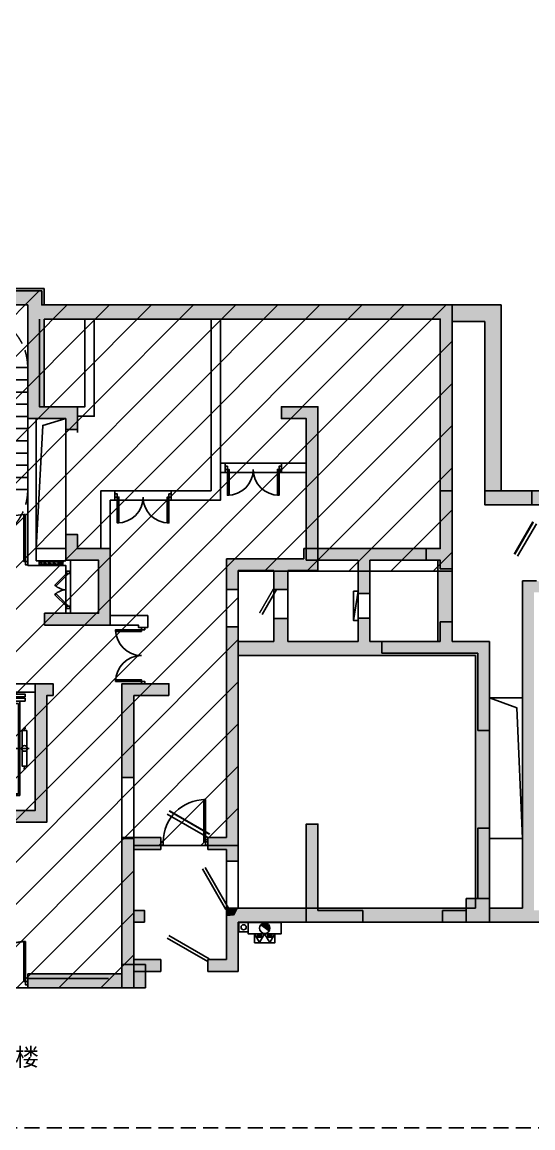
# Model space of a CAD drawing. Header units: millimetres. Extents: x 693907 to 1906102, y -24098 to 332602.
# Drawn here: x 848101 to 858997, y 163400 to 186963 of the extents above; entities that cross this region are included whole.
import ezdxf
from ezdxf.enums import TextEntityAlignment as Align
from ezdxf.xclip import XClip

# ---------------------------------------------------------------- set-up
doc = ezdxf.new("R2010")
doc.units = ezdxf.units.MM
doc.header["$LTSCALE"] = 100
doc.header["$XCLIPFRAME"] = 0
for name, pattern in [('A6-DK-B1F$0$HIDDEN2', [4.7625, 3.175, -1.5875]), ('A6-DK-renfang-B1F$0$DASHED', [19.05, 12.7, -6.35]), ('XG-130-CORE-B1F(5400)$0$XG-14CORE-SF$0$X1-CORE-SF$0$HIDDEN2', [4.7625, 3.175, -1.5875])]:
    doc.linetypes.add(name, pattern=pattern)
for name, color, linetype in [('-ACO-TTLB', 153, 'Continuous'), ('8#-HW-B1F$0$S-HATCH-X', 251, 'Continuous'), ('8#-W-B1F$0$S-COLUMN-S', 2, 'Continuous'), ('8#-W-B1F$0$S-WALL-S', 4, 'Continuous'), ('A-HATCH', 251, 'Continuous'), ('A-ROOM-IDEN', 31, 'Continuous'), ('A6-DK-B1F$0$A-CONC', 30, 'Continuous'), ('A6-DK-B1F$0$A-DOOR', 190, 'Continuous'), ('A6-DK-B1F$0$A-TRACK', 77, 'A6-DK-B1F$0$HIDDEN2'), ('A6-DK-renfang-B1F$0$A-DIMS-INSD', 3, 'Continuous'), ('A6-DK-renfang-B1F$0$PUB_HATCH', 8, 'Continuous'), ('A6-DK-renfang-B1F$0$WALL', 9, 'Continuous'), ('A6-DK-renfang-B1F$0$WINDOW', 4, 'Continuous'), ('A6-W-B1$0$S-WALL-S', 4, 'Continuous'), ('TP-DK-1(xhs)$0$P-J-DIM-L', 70, 'Continuous'), ('TP-DK-1(xhs)$0$P-X-L', 240, 'Continuous'), ('TP-DK-1(xhs)$0$P-X-M', 2, 'Continuous'), ('TP-DK-1(xhs)$0$P-X-X', 1, 'Continuous'), ('X8-B1F$0$A-DOOR', 190, 'Continuous'), ('X8-B1F$0$A-HOLE-FLOR', 242, 'Continuous'), ('X8-B1F$0$A-STAIR', 142, 'Continuous'), ('X8-B1F$0$A-WALL', 2, 'Continuous'), ('X8-B1F$0$xref(dwg引用图层)', 7, 'Continuous'), ('XA6-130-S-B1F$0$A-CONC', 30, 'Continuous'), ('XA6-130-S-B1F$0$A-DOOR', 190, 'Continuous'), ('XA6-130-S-B1F$0$A-WALL', 2, 'Continuous'), ('XG-130-CORE-B1F(5400)$0$A-DOOR', 190, 'Continuous'), ('XG-130-CORE-B1F(5400)$0$A-EVTR', 193, 'Continuous'), ('XG-130-CORE-B1F(5400)$0$A-HOLE-FLOR', 242, 'Continuous'), ('XG-130-CORE-B1F(5400)$0$A-SILL', 135, 'Continuous'), ('XG-130-CORE-B1F(5400)$0$A-STAIR', 142, 'Continuous'), ('XG-130-CORE-B1F(5400)$0$A-WALL', 2, 'Continuous'), ('XG-130-CORE-B1F(5400)$0$XG-14CORE-SF$0$A-STAIR', 142, 'Continuous'), ('XG-130-CORE-B1F(5400)$0$XG-14CORE-SF$0$X1-CORE-SF$0$A-INDEX', 134, 'Continuous'), ('XG-130-CORE-B1F(5400)$0$XG-14CORE-SF$0$X1-CORE-SF$0$A-RAIL', 55, 'Continuous'), ('XG-130-CORE-B1F(5400)$0$XG-14CORE-SF$0$X1-CORE-SF$0$A-STAIR', 142, 'Continuous'), ('XG-130-CORE-B1F(5400)$0$XU-3A-28F-SF$0$A-WIND', 126, 'Continuous'), ('xref(dwg引用图层)', 7, 'Continuous')]:
    doc.layers.add(name, color=color, linetype=linetype)
doc.layers.add('8#-HW-B1F$0$S-EDIT', color=241, linetype='Continuous', plot=False)
doc.layers.add('XG-130-CORE-B1F(5400)$0$XG-14CORE-SF$0$X1-CORE-SF$0$-ACO-PLTW', color=220, linetype='XG-130-CORE-B1F(5400)$0$XG-14CORE-SF$0$X1-CORE-SF$0$HIDDEN2', plot=False)
doc.styles.add('华文细黑', font='STXIHEI.TTF')

# ---------------------------------------------------------------- blocks, each defined once
blk = doc.blocks.new('*U104')
at = {"linetype": 'ByBlock', "lineweight": -2}
for points in [[(85, 885), (85, 35), (50, 35), (50, 885)], [(1715, 885), (1715, 35), (1750, 35), (1750, 885)], [(0, 35), (50, 35), (50, -35), (0, -35)], [(1750, 35), (1800, 35), (1800, -35), (1750, -35)]]:
    blk.add_lwpolyline(points, close=True, dxfattribs=at)
for centre, start, end in [((50, 35), 0, 90), ((1750, 35), 90, 180)]:
    blk.add_arc(centre, 850, start, end, dxfattribs=at)
blk = doc.blocks.new('XA6-130-S-B1F')
at = {"layer": 'XA6-130-S-B1F$0$A-CONC'}
blk.add_lwpolyline([(32830, 110), (34840, 110), (34840, 1510), (42480, 1510)], dxfattribs=at)
at = {"layer": 'XA6-130-S-B1F$0$A-WALL'}
for points in [[(33130, 13390), (37030, 13390), (37030, 12290), (39020, 12290), (39020, 10490), (41880, 10490)], [(33130, 13190), (36830, 13190), (36830, 12090), (38770, 12090), (38770, 10290), (41680, 10290), (41680, 7090), (42430, 7090), (42430, 5389)], [(33370, 6390), (32990, 6390)], [(33370, 6390), (33370, 6140)], [(30870, 6210), (30870, 3690), (32990, 3690), (32990, 6210)], [(33370, 6140), (33240, 6140)], [(42430, 3310), (42430, 1510), (34840, 1510), (34840, 110), (32830, 110)], [(32830, -90), (35040, -90), (35040, 1310), (42680, 1310)], [(32830, -90), (32830, 110)]]:
    blk.add_lwpolyline(points, dxfattribs=at)
at = {"layer": 'XA6-130-S-B1F$0$A-DOOR', "xscale": -1}
blk.add_blockref('*U104', (32830, 10), dxfattribs=at)
blk = doc.blocks.new('*U191')
at = {"linetype": 'ByBlock', "lineweight": -2}
for points in [[(85, 585), (85, 35), (50, 35), (50, 585)], [(1115, 585), (1115, 35), (1150, 35), (1150, 585)], [(0, 35), (50, 35), (50, -35), (0, -35)], [(1150, 35), (1200, 35), (1200, -35), (1150, -35)]]:
    blk.add_lwpolyline(points, close=True, dxfattribs=at)
for centre, start, end in [((50, 35), 0, 90), ((1150, 35), 90, 180)]:
    blk.add_arc(centre, 550, start, end, dxfattribs=at)
blk = doc.blocks.new('*U150')
for p, q in [((-25, 0), (-25, 500)), ((25, 0), (25, 500))]:
    blk.add_line(p, q)
for points in [[(25, 500), (-25, 500), (-25, 450), (25, 450)], [(25, 500), (-25, 500), (-25, 450), (25, 450)], [(22, 497), (-22, 497), (-22, 453), (22, 453)], [(22, 497), (-22, 497), (-22, 453), (22, 453)], [(16, 395), (13, 395), (13, 399), (-16, 445), (-16, 450), (-13, 450), (-13, 446), (16, 400), (16, 395)], [(16, 295), (13, 295), (13, 299), (-16, 345), (-16, 350), (-13, 350), (-13, 346), (16, 300), (16, 295)], [(16, 195), (13, 195), (13, 199), (-16, 245), (-16, 250), (-13, 250), (-13, 246), (16, 200), (16, 195)], [(25, 0), (-25, 0), (-25, 50), (25, 50)], [(25, 0), (-25, 0), (-25, 50), (25, 50)], [(22, 3), (-22, 3), (-22, 47), (22, 47)], [(22, 3), (-22, 3), (-22, 47), (22, 47)], [(16, 95), (13, 95), (13, 99), (-16, 145), (-16, 150), (-13, 150), (-13, 146), (16, 100), (16, 95)]]:
    blk.add_lwpolyline(points, close=True)
blk = doc.blocks.new('*U151')
for points in [[(-1100, -35), (-1050, -35), (-1050, 35), (-1100, 35)], [(-50, -35), (0, -35), (0, 35), (-50, 35)], [(-85, -1035), (-85, -35), (-50, -35), (-50, -1035)]]:
    blk.add_lwpolyline(points, close=True)
blk.add_arc((-50, -35), 1000, 180, 270)
blk = doc.blocks.new('XG-130-CORE-B1F(5400)$0$DT-YL')
for p, q in [((13512, 6200), (12412, 6200)), ((12962, 3900), (12962, 6200)), ((12562, 5955), (12262, 5955)), ((12562, 6010), (12562, 5955)), ((13362, 5955), (13362, 6010)), ((13662, 5955), (13362, 5955)), ((12156, 5430), (12106, 5430)), ((12131, 5380), (12131, 5430)), ((13806, 5000), (12031, 5000)), ((12156, 4570), (12106, 4570)), ((12131, 4620), (12131, 4570))]:
    blk.add_line(p, q)
for points in [[(13806, 6100), (13806, 6160), (12118, 6160), (12118, 6100)], [(13806, 6010), (13806, 6070), (12118, 6070), (12118, 6010)], [(12081, 5380), (12081, 4620), (12181, 4620), (12181, 5380)]]:
    blk.add_lwpolyline(points, close=True)
for points in [[(12231, 6010), (12231, 4000), (13693, 4000), (13693, 6010)], [(12262, 5955), (12262, 4030), (13662, 4030), (13662, 5955)]]:
    blk.add_lwpolyline(points)
blk.add_circle((12131, 5000), 60)
at = {"extrusion": (0, 0, -1)}
blk.add_ellipse((12962, 5000), major_axis=(60.1, 0), ratio=0.918919, start_param=4.712389, end_param=10.995574, dxfattribs=at)
blk = doc.blocks.new('*U152')
at = {"linetype": 'ByBlock', "lineweight": -2}
for points in [[(322, 258), (75, 10), (50, 35), (297, 282)], [(478, 258), (725, 10), (750, 35), (503, 282)], [(0, 35), (50, 35), (50, -35), (0, -35)], [(800, 35), (750, 35), (750, -35), (800, -35)]]:
    blk.add_lwpolyline(points, close=True, dxfattribs=at)
for centre, start, end in [((50, 35), 0, 45), ((750, 35), 135, 180)]:
    blk.add_arc(centre, 350, start, end, dxfattribs=at)
blk = doc.blocks.new('XG-130-CORE-B1F(5400)')
at = {"layer": 'XG-130-CORE-B1F(5400)$0$A-HOLE-FLOR'}
blk.add_lwpolyline([(8940, 9270), (9570, 9270), (9570, 12040), (8940, 12040)], close=True, dxfattribs=at)
blk.add_lwpolyline([(9570, 9270), (9431, 11895), (8940, 12040)], dxfattribs=at)
at = {"layer": 'XG-130-CORE-B1F(5400)$0$A-SILL'}
for points in [[(9005, 9010), (9505, 9010)], [(9005, 8910), (9505, 8910)]]:
    blk.add_lwpolyline(points, dxfattribs=at)
at = {"layer": 'XG-130-CORE-B1F(5400)$0$A-STAIR'}
blk.add_lwpolyline([(10040, 6390), (11140, 6390)], dxfattribs=at)
at = {"layer": 'XG-130-CORE-B1F(5400)$0$A-WALL'}
for p, q in [((12360, 14460), (12360, 9190)), ((10900, 9190), (10900, 9010)), ((10850, 9010), (10850, 8910)), ((11000, 9090), (11000, 8910))]:
    blk.add_line(p, q, dxfattribs=at)
for points in [[(12360, 14460), (9750, 14460), (9750, 8990)], [(9500, 14160), (9500, 12290), (8690, 12290), (8690, 11740)], [(8940, 8790), (8940, 8910), (9005, 8910), (9005, 9010), (8940, 9010), (8940, 9010), (8940, 9010), (8940, 12040), (9570, 12040), (9570, 9010), (9505, 9010), (9505, 8910), (9750, 8910), (9750, 8990), (9750, 8990)], [(8940, 9570), (8690, 9570), (8690, 9270), (7990, 9270), (7990, 7640), (9390, 7640), (9390, 7890)], [(12360, 9190), (10900, 9190)], [(12610, 9400), (12610, 9270), (13310, 9270), (13310, 7640), (11910, 7640), (11910, 7990), (12010, 7990), (12010, 7890), (13060, 7890), (13060, 9020), (12010, 9020), (12010, 8790), (11910, 8790), (11910, 9090), (11000, 9090)], [(9390, 7890), (8240, 7890), (8240, 9020), (8840, 9020), (8840, 8790)], [(10900, 9010), (10850, 9010)], [(8940, 8790), (8840, 8790)], [(11000, 8910), (10850, 8910)], [(8940, 7890), (8940, 7990), (8840, 7990), (8840, 7890)], [(9590, 6390), (10040, 6390), (10040, 6210), (9590, 6210)], [(11710, 6390), (11140, 6390), (11140, 6210), (11710, 6210), (11710, 3690), (9590, 3690), (9590, 6210)]]:
    blk.add_lwpolyline(points, dxfattribs=at)
at = {"layer": 'XG-130-CORE-B1F(5400)$0$XG-14CORE-SF$0$A-STAIR'}
for p, q in [((8840, 8790), (8840, 7990)), ((8940, 7990), (8940, 8790)), ((11910, 7990), (11910, 8790)), ((12010, 8790), (12010, 7990))]:
    blk.add_line(p, q, dxfattribs=at)
at = {"layer": 'XG-130-CORE-B1F(5400)$0$XG-14CORE-SF$0$X1-CORE-SF$0$-ACO-PLTW'}
blk.add_line((11180, 13175), (10930, 13175), dxfattribs=at)
blk.add_lwpolyline([(10930, 13175), (10930, 10475), (11180, 10475), (11180, 13175)], dxfattribs=at)
at = {"layer": 'XG-130-CORE-B1F(5400)$0$XG-14CORE-SF$0$X1-CORE-SF$0$A-INDEX'}
for points in [[(12360, 12742), (11815, 12428), (11692, 12530), (11808, 12250), (11685, 12352), (11130, 12032)], [(12360, 12800), (11774, 12462)], [(11731, 12437), (11130, 12090)]]:
    blk.add_lwpolyline(points, dxfattribs=at)
at = {"layer": 'XG-130-CORE-B1F(5400)$0$XG-14CORE-SF$0$X1-CORE-SF$0$A-RAIL'}
for points in [[(10905, 10450), (11205, 10450), (11205, 13200), (10905, 13200)], [(10955, 10500), (11155, 10500), (11155, 13150), (10955, 13150)]]:
    blk.add_lwpolyline(points, close=True, dxfattribs=at)
at = {"layer": 'XG-130-CORE-B1F(5400)$0$XG-14CORE-SF$0$X1-CORE-SF$0$A-STAIR'}
for p, q in [((9750, 13125), (10905, 13125)), ((10955, 13125), (11155, 13125)), ((10980, 10525), (10980, 13125)), ((11130, 10525), (11130, 13125)), ((11205, 13125), (12360, 13125)), ((9750, 12865), (10905, 12865)), ((10955, 12865), (10980, 12865)), ((11130, 12865), (11155, 12865)), ((11205, 12865), (12360, 12865)), ((9750, 12605), (10905, 12605)), ((10955, 12605), (10980, 12605)), ((11130, 12605), (11155, 12605)), ((11205, 12605), (12022, 12605)), ((12200, 12650), (12360, 12650)), ((9750, 12345), (10905, 12345)), ((10955, 12345), (10980, 12345)), ((11130, 12345), (11155, 12345)), ((11205, 12345), (11572, 12345)), ((11750, 12390), (12360, 12390)), ((9750, 12085), (10905, 12085)), ((10955, 12085), (10980, 12085)), ((11282, 12120), (12360, 12120)), ((9750, 11825), (10905, 11825)), ((10955, 11825), (10980, 11825)), ((11130, 11860), (11155, 11860)), ((11205, 11860), (12360, 11860)), ((9750, 11565), (10905, 11565)), ((10955, 11565), (10980, 11565)), ((11130, 11600), (11155, 11600)), ((11205, 11600), (12360, 11600)), ((11130, 11340), (11155, 11340)), ((11205, 11340), (12360, 11340)), ((9750, 11305), (10905, 11305)), ((10955, 11305), (10980, 11305)), ((11130, 11080), (11155, 11080)), ((11205, 11080), (12360, 11080)), ((9750, 11045), (10905, 11045)), ((10955, 11045), (10980, 11045)), ((9750, 10785), (10905, 10785)), ((10955, 10785), (10980, 10785)), ((11130, 10820), (11155, 10820)), ((11205, 10820), (12360, 10820)), ((9750, 10525), (10905, 10525)), ((10955, 10525), (11155, 10525))]:
    blk.add_line(p, q, dxfattribs=at)
at = {"layer": 'XG-130-CORE-B1F(5400)$0$XG-14CORE-SF$0$X1-CORE-SF$0$A-STAIR', "linetype": 'XG-130-CORE-B1F(5400)$0$XG-14CORE-SF$0$X1-CORE-SF$0$HIDDEN2'}
for points in [[(10900, 14275), (11200, 14275)], [(11200, 9375), (10900, 9375)]]:
    blk.add_lwpolyline(points, dxfattribs=at)
for centre, start, end in [((10900, 13125), 90, 180), ((11200, 13125), 0, 90), ((10900, 10525), 180, 270), ((11200, 10525), 270, 0)]:
    blk.add_arc(centre, 1150, start, end, dxfattribs=at)
at = {"layer": 'XG-130-CORE-B1F(5400)$0$A-DOOR'}
for name, p, rotation in [('*U151', (9750, 8960), 180), ('*U152', (11960, 7990), 90)]:
    blk.add_blockref(name, p, dxfattribs=dict(at, rotation=rotation))
at = {"layer": 'XG-130-CORE-B1F(5400)$0$A-DOOR', "xscale": -1, "rotation": 270}
blk.add_blockref('*U152', (8890, 7990), dxfattribs=at)
at = {"layer": 'XG-130-CORE-B1F(5400)$0$A-EVTR'}
blk.add_blockref('XG-130-CORE-B1F(5400)$0$DT-YL', (-2312, 10), dxfattribs=at)
at = {"layer": 'XG-130-CORE-B1F(5400)$0$XU-3A-28F-SF$0$A-WIND', "rotation": 90}
blk.add_blockref('*U150', (9505, 8960), dxfattribs=at)
blk = doc.blocks.new('X8-B1F')
at = {"layer": 'X8-B1F$0$A-HOLE-FLOR'}
blk.add_lwpolyline([(42680, 6090), (43380, 6090), (43380, 3090), (42680, 3090)], close=True, dxfattribs=at)
blk.add_lwpolyline([(42680, 6090), (43259, 5876), (43380, 3090)], dxfattribs=at)
at = {"layer": 'X8-B1F$0$A-STAIR'}
for points in [[(38240, 11090), (37040, 11090)], [(38240, 10890), (37040, 10890)], [(34690, 10500), (35890, 10500)], [(34690, 10300), (35890, 10300)]]:
    blk.add_lwpolyline(points, dxfattribs=at)
at = {"layer": 'X8-B1F$0$A-WALL'}
for points in [[(33180, 14460), (41880, 14460), (41880, 7300)], [(33890, 12090), (34250, 12090), (34250, 14160), (41630, 14160), (41630, 9270)], [(33890, 12290), (34050, 12290), (34050, 14160)], [(35890, 10300), (36940, 10300), (36940, 14160)], [(35890, 10500), (36740, 10500), (36740, 14160)], [(36940, 11090), (37040, 11090), (37040, 10890), (36940, 10890)], [(38770, 11090), (38240, 11090), (38240, 10890), (38770, 10890)], [(34390, 9270), (34390, 10500), (34690, 10500)], [(34690, 10300), (34690, 10500)], [(35890, 10300), (35890, 10500)], [(34590, 9220), (34590, 10300), (34690, 10300)], [(34590, 7640), (35190, 7640), (35190, 7590), (35390, 7590), (35390, 7840), (34590, 7840)], [(34840, 4390), (34840, 3090)], [(35090, 4390), (35090, 3090)]]:
    blk.add_lwpolyline(points, dxfattribs=at)
ref = blk.add_blockref('XA6-130-S-B1F', (0, 0))
XClip(ref).set_block_clipping_path([(34550.0000091304, 9090), (34550.0000083008, 11952.666195809), (32929.9999999999, 12040.0000000001), (32929.9999999999, 12417.2815828601), (32929.9999999999, 15267.9111320523), (-1000.0000000001, 15267.9111320523), (-1000.0000000001, -409.0549071344), (3759.9999999999, -409.0548231135), (3759.9999999999, 4082.3958232776), (6722.8048819885, 4082.3958232776), (6722.8048819885, -409.0547888035), (21290, -409.0545120234), (21289.9999999999, 1250.4231334837), (24929.9999999999, 1250.4231334837), (24929.9999999999, -409.0543945005), (34550.0000083008, -409.0542769775)])
at = {"layer": 'X8-B1F$0$A-DOOR', "xscale": -1, "rotation": 180}
blk.add_blockref('*U191', (37040, 10990), dxfattribs=at)
at = {"layer": 'X8-B1F$0$A-DOOR'}
for p, rotation in [((35890, 10400), 180), ((35290, 6390), 90)]:
    blk.add_blockref('*U191', p, dxfattribs=dict(at, rotation=rotation))
at = {"layer": 'X8-B1F$0$xref(dwg引用图层)', "xscale": -1}
blk.add_blockref('XG-130-CORE-B1F(5400)', (42580, 0), dxfattribs=at)
blk = doc.blocks.new('8#-HW-B1F')
at = {"layer": '8#-HW-B1F$0$S-HATCH-X'}
for points in [[(41630, 8840), (41630, 9020), (41330, 9020), (41330, 9270), (41630, 9270), (41630, 14160), (33180, 14160), (33180, 12290), (33890, 12290), (33890, 11810), (33640, 11810), (33640, 12040), (32830, 12040), (32830, 14460), (30220, 14460), (30220, 11990), (25140, 11990), (25140, 9020), (24840, 9020), (24840, 10190), (22280, 10190), (22280, 9270), (22580, 9270), (22580, 9020), (22280, 9020), (22280, 7000), (20300, 7000), (20300, 9020), (20000, 9020), (20000, 9270), (20300, 9270), (20300, 10190), (17740, 10190), (17740, 9020), (17440, 9020), (17440, 11990), (12360, 11990), (12360, 14460), (9750, 14460), (9750, 12040), (8940, 12040), (8940, 11810), (8690, 11810), (8690, 12290), (9400, 12290), (9400, 13190), (5880, 13190), (5880, 11990), (3860, 11990), (3860, 9020), (3560, 9020), (3560, 10200), (950, 10200), (950, 9270), (1300, 9270), (1300, 9020), (950, 9020), (950, 8840), (700, 8840), (700, 10200), (-100, 10200), (-100, 10500), (3560, 10500), (3560, 12290), (5530, 12290), (5530, 13540), (9400, 13540), (9400, 14810), (12710, 14810), (12710, 12290), (17740, 12290), (17740, 10490), (20600, 10490), (20600, 7300), (21980, 7300), (21980, 10490), (24840, 10490), (24840, 12290), (29870, 12290), (29870, 14810), (33180, 14810), (33180, 14460), (42930, 14460), (42930, 10500), (43580, 10500), (43580, 10200), (42580, 10200), (42580, 14110), (41880, 14110), (41880, 8840)], [(39020, 12290), (38240, 12290), (38240, 12040), (38770, 12040), (38770, 9020), (39020, 9020)], [(34590, 9270), (33890, 9270), (33890, 9570), (33640, 9570), (33640, 9020), (34340, 9020), (34340, 7890), (33190, 7890), (33190, 7710), (33190, 7640), (34590, 7640)], [(42680, 7290), (41880, 7290), (41880, 7710), (41630, 7710), (41630, 7290), (40380, 7290), (40380, 7040), (42430, 7040), (42430, 5390), (42680, 5390)], [(30870, 6390), (30490, 6390), (30490, 6140), (30620, 6140), (30620, 3440), (33240, 3440), (33240, 6140), (33370, 6140), (33370, 6390), (32990, 6390), (32990, 3690), (30870, 3690)], [(35090, 6140), (35840, 6140), (35840, 6390), (34840, 6390), (34840, 4390), (35090, 4390)], [(39980, 1560), (39020, 1560), (39020, 3400), (38770, 3400), (38770, 1310), (39980, 1310)], [(42680, 3310), (42430, 3310), (42430, 1810), (42680, 1810)], [(35090, 3090), (34840, 3090), (34840, 410), (35090, 410), (35090, 1310), (35320, 1310), (35320, 1560), (35090, 1560)], [(42680, 1810), (42180, 1810), (42180, 1310), (42680, 1310)], [(42180, 1560), (41680, 1560), (41680, 1310), (42180, 1310)], [(35340, 410), (34840, 410), (34840, -90), (35340, -90)]]:
    blk.add_hatch(color=256, dxfattribs=at).paths.add_polyline_path(points)
at = {"layer": '8#-HW-B1F$0$S-EDIT'}
for p, q in [((33180, 14810), (29870, 14810)), ((33180, 14460), (33180, 14810)), ((30220, 14460), (32830, 14460)), ((32830, 14460), (32830, 14160)), ((33180, 14460), (42930, 14460)), ((42930, 14460), (42930, 10500)), ((33180, 14160), (41630, 14160)), ((41630, 14160), (41630, 10200)), ((42580, 14110), (42580, 10200)), ((43580, 10500), (42930, 10500)), ((43580, 10200), (43580, 10500)), ((42580, 10200), (43580, 10200)), ((41630, 7290), (41630, 7710)), ((41630, 7710), (41880, 7710)), ((41880, 7710), (41880, 7290)), ((40380, 7290), (40380, 7040)), ((40380, 7290), (41630, 7290)), ((41880, 7290), (42680, 7290)), ((42680, 7290), (42680, 5390)), ((42430, 7040), (40380, 7040)), ((42430, 5390), (42430, 7040)), ((35840, 6140), (35090, 6140)), ((42680, 5390), (42430, 5390)), ((41680, 1310), (41680, 1560)), ((41680, 1560), (42180, 1560)), ((35090, 1310), (35090, 410)), ((42180, 1310), (41680, 1310))]:
    blk.add_line(p, q, dxfattribs=at)
for points in [[(33180, 14160), (33180, 12290), (33890, 12290), (33890, 11810), (33640, 11810), (33640, 12040), (32830, 12040), (32830, 14160)], [(41630, 10490), (41630, 9270), (41330, 9270), (41330, 9020), (41630, 9020), (41630, 8840), (41880, 8840), (41880, 14110), (42580, 14110)], [(35840, 6140), (35840, 6390), (34840, 6390), (34840, 4390), (35090, 4390), (35090, 6140)], [(42430, 1810), (42430, 3310), (42680, 3310), (42680, 1310), (42430, 1310)], [(34840, 410), (34840, 410), (34840, 3090), (35090, 3090), (35090, 1560), (35320, 1560), (35320, 1310), (35090, 1310)]]:
    blk.add_lwpolyline(points, dxfattribs=at)
for points in [[(38770, 9020), (38770, 12040), (38240, 12040), (38240, 12290), (39020, 12290), (39020, 9020)], [(34590, 9270), (34590, 7640), (33190, 7640), (33190, 7710), (33190, 7710), (33190, 7890), (34340, 7890), (34340, 9020), (33640, 9020), (33640, 9570), (33890, 9570), (33890, 9270)], [(32990, 6390), (33370, 6390), (33370, 6140), (33240, 6140), (33240, 3440), (30620, 3440), (30620, 6140), (30490, 6140), (30490, 6390), (30870, 6390), (30870, 3690), (32990, 3690)], [(39980, 1560), (39980, 1310), (38770, 1310), (38770, 3400), (39020, 3400), (39020, 1560)], [(42180, 1810), (42680, 1810), (42680, 1310), (42180, 1310)], [(35340, 410), (34840, 410), (34840, -90), (35340, -90)]]:
    blk.add_lwpolyline(points, close=True, dxfattribs=at)
blk = doc.blocks.new('8#-W-B1F')
at = {"layer": '8#-W-B1F$0$S-COLUMN-S'}
for points in [[(42180, 1810), (42680, 1810), (42680, 1310), (42180, 1310)], [(35340, 410), (34840, 410), (34840, -90), (35340, -90)]]:
    blk.add_lwpolyline(points, close=True, dxfattribs=at)
at = {"layer": '8#-W-B1F$0$S-WALL-S', "color": 0, "linetype": 'ByBlock', "lineweight": -2}
for p, q in [((33180, 14810), (29870, 14810)), ((33180, 14460), (33180, 14810)), ((30220, 14460), (32830, 14460)), ((32830, 14460), (32830, 14160)), ((33180, 14460), (42930, 14460)), ((42930, 14460), (42930, 10500)), ((33180, 14160), (41630, 14160)), ((41630, 14160), (41630, 10200)), ((42580, 14110), (42580, 10200)), ((43580, 10500), (42930, 10500)), ((43580, 10200), (43580, 10500)), ((42580, 10200), (43580, 10200)), ((41630, 7290), (41630, 7710)), ((41630, 7710), (41880, 7710)), ((41880, 7710), (41880, 7290)), ((40380, 7290), (40380, 7040)), ((40380, 7290), (41630, 7290)), ((41880, 7290), (42680, 7290)), ((42680, 7290), (42680, 5390)), ((42430, 7040), (40380, 7040)), ((42430, 5390), (42430, 7040)), ((35840, 6140), (35090, 6140)), ((42680, 5390), (42430, 5390)), ((41680, 1310), (41680, 1560)), ((41680, 1560), (42180, 1560)), ((35090, 1310), (35090, 410)), ((42180, 1310), (41680, 1310))]:
    blk.add_line(p, q, dxfattribs=at)
for points in [[(33180, 14160), (33180, 12290), (33890, 12290), (33890, 11810), (33640, 11810), (33640, 12040), (32830, 12040), (32830, 14160)], [(41630, 10490), (41630, 9270), (41330, 9270), (41330, 9020), (41630, 9020), (41630, 8840), (41880, 8840), (41880, 14110), (42580, 14110)], [(35840, 6140), (35840, 6390), (34840, 6390), (34840, 4390), (35090, 4390), (35090, 6140)], [(42430, 1810), (42430, 3310), (42680, 3310), (42680, 1310), (42430, 1310)], [(34840, 410), (34840, 410), (34840, 3090), (35090, 3090), (35090, 1560), (35320, 1560), (35320, 1310), (35090, 1310)]]:
    blk.add_lwpolyline(points, dxfattribs=at)
for points in [[(38770, 9020), (38770, 12040), (38240, 12040), (38240, 12290), (39020, 12290), (39020, 9020)], [(34590, 9270), (34590, 7640), (33190, 7640), (33190, 7710), (33190, 7710), (33190, 7890), (34340, 7890), (34340, 9020), (33640, 9020), (33640, 9570), (33890, 9570), (33890, 9270)], [(32990, 6390), (33370, 6390), (33370, 6140), (33240, 6140), (33240, 3440), (30620, 3440), (30620, 6140), (30490, 6140), (30490, 6390), (30870, 6390), (30870, 3690), (32990, 3690)], [(39980, 1560), (39980, 1310), (38770, 1310), (38770, 3400), (39020, 3400), (39020, 1560)]]:
    blk.add_lwpolyline(points, close=True, dxfattribs=at)
blk = doc.blocks.new('BF1')
at = {"layer": 'xref(dwg引用图层)'}
for name in ['8#-HW-B1F', '8#-W-B1F']:
    blk.add_blockref(name, (73175, 166475), dxfattribs=at)
blk = doc.blocks.new('TP-DK-1(xhs)$0$PG01.1')
at = {"color": 1}
for p, q in [((108, 187), (0, 0)), ((80, 72), (66, 58)), ((89, 72), (66, 48)), ((99, 72), (66, 39)), ((109, 72), (66, 29)), ((118, 72), (66, 20)), ((128, 72), (66, 10)), ((138, 72), (66, 0)), ((147, 72), (76, 0)), ((150, 65), (85, 0)), ((150, 56), (94, 0)), ((150, 46), (104, 0)), ((216, 0), (108, 187)), ((150, 36), (114, 0)), ((150, 27), (123, 0)), ((150, 17), (133, 0)), ((150, 8), (142, 0)), ((324, 187), (216, 0)), ((296, 72), (282, 58)), ((305, 72), (282, 48)), ((315, 72), (282, 39)), ((325, 72), (282, 29)), ((334, 72), (282, 20)), ((344, 72), (282, 10)), ((354, 72), (282, 0)), ((363, 72), (292, 0)), ((366, 65), (301, 0)), ((366, 56), (310, 0)), ((366, 46), (320, 0)), ((432, 0), (324, 187)), ((366, 36), (330, 0)), ((366, 27), (339, 0)), ((366, 17), (349, 0)), ((366, 8), (358, 0))]:
    blk.add_line(p, q, dxfattribs=at)
at = {"color": 2}
for p, q in [((0, 0), (216, 0)), ((216, 0), (432, 0))]:
    blk.add_line(p, q, dxfattribs=at)
at = {"color": 1}
for points in [[(0, 0), (436, 0), (436, 190), (0, 190)], [(66, 72), (150, 72), (150, 0), (66, 0)], [(282, 72), (366, 72), (366, 0), (282, 0)]]:
    blk.add_lwpolyline(points, close=True, dxfattribs=at)
blk = doc.blocks.new('TP-DK-1(xhs)$0$PG02.4')
blk.add_hatch(color=1).paths.add_polyline_path([(265, 48, 0.699012), (461, 120, 0.141488), (444, 179)])
at = {"color": 1}
blk.add_line((265, 48), (444, 179), dxfattribs=at)
blk.add_lwpolyline([(0, 0), (700, 0), (700, 240), (0, 240)], close=True, dxfattribs=at)
blk.add_circle((350, 120), 111, dxfattribs=at)
blk = doc.blocks.new('TP-DK-1(xhs)')
at = {"layer": 'TP-DK-1(xhs)$0$P-J-DIM-L', "color": 8, "true_color": 0x808080}
blk.add_lwpolyline([(110710, 167775), (110710, 167575), (110510, 167575), (110510, 167775)], close=True, dxfattribs=at)
at = {"layer": 'TP-DK-1(xhs)$0$P-X-L'}
blk.add_circle((110610, 167675), 55, dxfattribs=at)
at = {"layer": 'TP-DK-1(xhs)$0$P-X-M', "extrusion": (0, 0, -1), "zscale": -1, "rotation": 180}
blk.add_blockref('TP-DK-1(xhs)$0$PG01.1', (-110842, 167535), dxfattribs=at)
at = {"layer": 'TP-DK-1(xhs)$0$P-X-X', "xscale": -1, "rotation": 180}
blk.add_blockref('TP-DK-1(xhs)$0$PG02.4', (110710, 167775), dxfattribs=at)
blk = doc.blocks.new('A6-W-B1', base_point=(85957, 40190))
at = {"layer": 'A6-W-B1$0$S-WALL-S'}
blk.add_lwpolyline([(220907, 250630), (227157, 250630), (227157, 250330), (221207, 250330), (221207, 243040), (208707, 243040), (208707, 216865), (201712, 216865), (201712, 217165), (208407, 217165), (208407, 243340), (220907, 243340)], close=True, dxfattribs=at)
blk = doc.blocks.new('A6-DK-renfang-B1F$0$$DorLib2D$00000197')
at = {"color": 0}
for p, q in [((-0.5, 0.313), (0.366, 0.813)), ((-0.55, -0.399), (0.316, -0.899)), ((-0.5, -0.313), (0.366, -0.813))]:
    blk.add_line(p, q, dxfattribs=at)
at = {"color": 0, "const_width": 0.0625}
blk.add_lwpolyline([(-0.55, 0.399), (0.316, 0.899)], dxfattribs=at)
blk = doc.blocks.new('A6-DK-renfang-B1F$0$$DorLib2D$00000191')
at = {"color": 0}
blk.add_line((-0.5, 0.15), (0.366, 0.65), dxfattribs=at)
at = {"color": 0, "const_width": 0.05}
blk.add_lwpolyline([(-0.55, 0.237), (0.316, 0.737)], dxfattribs=at)
blk = doc.blocks.new('A6-DK-renfang-B1F')
at = {"layer": 'A6-DK-renfang-B1F$0$PUB_HATCH'}
for points in [[(114872, 175620), (115055, 175620), (115055, 176675), (114805, 176975), (114805, 175745)], [(113180, 175578), (113180, 175745), (111891, 175745), (112191, 175495), (113055, 175495)], [(111891, 175525), (112191, 175275), (112191, 175495), (111891, 175745)], [(113055, 175495), (113055, 174790), (113305, 174790), (113305, 175495), (113180, 175578)], [(114872, 175620), (114805, 175745), (113180, 175745), (113180, 175578), (113305, 175495), (114755, 175495)], [(114913, 173665), (115055, 173765), (115055, 175620), (114872, 175620), (114755, 175495), (114755, 173765)], [(111397, 175358), (111380, 175525), (110245, 175525), (110495, 175275), (111255, 175275)], [(110245, 175525), (110245, 174875), (110495, 174875), (110495, 175275)], [(111255, 175275), (111255, 174875), (111555, 174875), (111555, 175275), (111397, 175358)], [(112191, 175275), (111891, 175525), (111380, 175525), (111397, 175358), (111555, 175275)], [(117105, 174977), (116855, 175060), (116555, 175060), (116805, 174810), (117105, 174810)], [(116805, 174810), (116555, 175060), (116555, 168085), (116680, 167968), (116805, 168035)], [(111555, 173765), (111555, 174255), (111255, 174255), (111255, 173765), (111397, 173665)], [(113305, 173765), (113305, 174260), (113055, 174260), (113055, 173765), (113180, 173665)], [(110495, 173765), (110495, 174075), (110245, 174075), (110245, 173650), (110412, 173627)], [(111397, 173665), (111255, 173765), (110495, 173765), (110412, 173627), (110495, 173465), (111380, 173465)], [(113180, 173665), (113055, 173765), (111555, 173765), (111397, 173665), (111380, 173465), (113180, 173465)], [(114913, 173665), (114755, 173765), (113305, 173765), (113180, 173665), (113180, 173465), (114930, 173465)], [(115555, 173465), (115855, 173765), (115055, 173765), (114913, 173665), (114930, 173465)], [(115713, 167985), (115855, 168085), (115855, 173765), (115555, 173465), (115555, 168085)], [(110328, 169460), (110495, 169460), (110495, 173465), (110412, 173627), (110245, 173650), (110245, 169585)], [(108182, 166860), (108265, 166985), (108265, 169335), (108015, 169585), (108015, 166860)], [(108265, 169335), (108845, 169335), (108845, 169585), (108015, 169585)], [(110245, 169585), (109845, 169585), (109845, 169335), (110245, 169335), (110328, 169460)], [(110245, 169335), (110245, 169085), (110495, 169085), (110495, 169460), (110328, 169460)], [(110495, 168085), (110245, 168085), (110245, 167910), (110412, 167927)], [(115713, 167985), (115555, 168085), (110495, 168085), (110412, 167927), (110495, 167785), (115730, 167785)], [(116680, 167968), (116555, 168085), (115855, 168085), (115713, 167985), (115730, 167785), (116680, 167785)], [(119797, 167952), (119655, 168035), (116805, 168035), (116680, 167968), (116680, 167785), (119780, 167785)], [(110245, 166985), (110495, 166735), (110495, 167785), (110412, 167927), (110245, 167910)], [(108015, 166685), (108265, 166385), (108265, 166735), (108182, 166860), (108015, 166860)], [(108265, 166735), (108845, 166735), (108845, 166985), (108265, 166985), (108182, 166860)], [(110245, 166985), (109845, 166985), (109845, 166735), (110495, 166735)], [(108015, 166685), (106005, 166685), (106005, 166385), (108265, 166385)]]:
    blk.add_hatch(color=256, dxfattribs=at).paths.add_polyline_path(points)
h = blk.add_hatch(color=256, dxfattribs=at)
h.paths.add_polyline_path([(115755, 176975), (115755, 176675), (116855, 176675), (117105, 176775), (117105, 176975)])
h.paths.add_polyline_path([(115055, 176675), (115055, 176975), (114805, 176975)])
at = {"color": 0}
for p, q in [((109845, 169585), (108979, 170085)), ((110287, 168085), (109787, 168951)), ((110229, 168052), (109729, 168918)), ((109845, 166943), (108979, 167443)), ((109878, 167001), (109012, 167501))]:
    blk.add_line(p, q, dxfattribs=at)
at = {"color": 0, "const_width": 41.7}
blk.add_lwpolyline([(109887, 169657), (109021, 170157)], dxfattribs=at)
at = {"layer": 'A6-DK-renfang-B1F$0$A-DIMS-INSD', "color": 3}
for p, q in [((110245, 173775), (110245, 175275)), ((113055, 174840), (112955, 174210))]:
    blk.add_line(p, q, dxfattribs=at)
blk.add_lwpolyline([(112955, 174840), (112955, 174210), (113055, 174210), (113055, 174840)], close=True, dxfattribs=at)
at = {"layer": 'A6-DK-renfang-B1F$0$WALL', "color": 3}
for p, q in [((114805, 175745), (114805, 176975)), ((115055, 175620), (115055, 176675)), ((113180, 175745), (111891, 175745)), ((111891, 175525), (111891, 175745)), ((114805, 175745), (113180, 175745)), ((115055, 173765), (115055, 175620)), ((111380, 175525), (110245, 175525)), ((110245, 175525), (110245, 174875)), ((111891, 175525), (111380, 175525)), ((113055, 175495), (112191, 175495)), ((112191, 175275), (112191, 175495)), ((113055, 175495), (113055, 174790)), ((113305, 174790), (113305, 175495)), ((114755, 175495), (113305, 175495)), ((114755, 173765), (114755, 175495)), ((111255, 175275), (110495, 175275)), ((110495, 174875), (110495, 175275)), ((111255, 175275), (111255, 174875)), ((111555, 174875), (111555, 175275)), ((112191, 175275), (111555, 175275)), ((110245, 174875), (110495, 174875)), ((111255, 174875), (111555, 174875)), ((116855, 175060), (116555, 175060)), ((116555, 175060), (116555, 168085)), ((113055, 174790), (113305, 174790)), ((111555, 174255), (111255, 174255)), ((111255, 174255), (111255, 173765)), ((111555, 173765), (111555, 174255)), ((113305, 174260), (113055, 174260)), ((113055, 174260), (113055, 173765)), ((113305, 173765), (113305, 174260)), ((110495, 174075), (110245, 174075)), ((110245, 174075), (110245, 173650)), ((110495, 173765), (110495, 174075)), ((111255, 173765), (110495, 173765)), ((113055, 173765), (111555, 173765)), ((114755, 173765), (113305, 173765)), ((115855, 173765), (115055, 173765)), ((115855, 168085), (115855, 173765)), ((110245, 169585), (110245, 173650)), ((110495, 169460), (110495, 173465)), ((111380, 173465), (110495, 173465)), ((113180, 173465), (111380, 173465)), ((114930, 173465), (113180, 173465)), ((115555, 173465), (114930, 173465)), ((115555, 168085), (115555, 173465)), ((108015, 166860), (108015, 169585)), ((108845, 169585), (108015, 169585)), ((108845, 169335), (108845, 169585)), ((110245, 169585), (109845, 169585)), ((109845, 169585), (109845, 169335)), ((110495, 169085), (110495, 169460)), ((108265, 166985), (108265, 169335)), ((108265, 169335), (108845, 169335)), ((109845, 169335), (110245, 169335)), ((110245, 169335), (110245, 169085)), ((110245, 169085), (110495, 169085)), ((110495, 168085), (110245, 168085)), ((110245, 168085), (110245, 167910)), ((115555, 168085), (110495, 168085)), ((116555, 168085), (115855, 168085)), ((110245, 166985), (110245, 167910)), ((110495, 166735), (110495, 167785)), ((115730, 167785), (110495, 167785)), ((116680, 167785), (115730, 167785)), ((119780, 167785), (116680, 167785)), ((108015, 166685), (108015, 166860)), ((108845, 166985), (108265, 166985)), ((108845, 166735), (108845, 166985)), ((110245, 166985), (109845, 166985)), ((109845, 166985), (109845, 166735)), ((108015, 166685), (106005, 166685)), ((106005, 166685), (106005, 166385)), ((108265, 166735), (108845, 166735)), ((108265, 166385), (108265, 166735)), ((109845, 166735), (110495, 166735)), ((106005, 166385), (108265, 166385))]:
    blk.add_line(p, q, dxfattribs=at)
for points in [[(114805, 176975), (115055, 176975), (115055, 176258)], [(117105, 176975), (115755, 176975), (115755, 176675), (116855, 176675)]]:
    blk.add_lwpolyline(points, dxfattribs=at)
at = {"layer": 'A6-DK-renfang-B1F$0$WINDOW', "color": 3, "linetype": 'A6-DK-renfang-B1F$0$DASHED'}
for p, q in [((110245, 174875), (110245, 174075)), ((110495, 174075), (110495, 174875)), ((113055, 174790), (113055, 174260)), ((113305, 174260), (113305, 174790))]:
    blk.add_line(p, q, dxfattribs=at)
at = {"layer": 'A6-DK-renfang-B1F$0$WINDOW', "color": 3}
for p, q in [((111255, 174255), (111255, 174875)), ((111555, 174255), (111555, 174875)), ((110245, 168085), (110245, 169085)), ((110495, 168085), (110495, 169085))]:
    blk.add_line(p, q, dxfattribs=at)
at = {"layer": 'A6-DK-renfang-B1F$0$WINDOW', "color": 3, "rotation": 90}
for name, p, xscale, yscale, zscale in [('A6-DK-renfang-B1F$0$$DorLib2D$00000197', (117105, 175875), -800, 800, -800), ('A6-DK-renfang-B1F$0$$DorLib2D$00000191', (111405, 174565), -620, 620, -620)]:
    blk.add_blockref(name, p, dxfattribs=dict(at, xscale=xscale, yscale=yscale, zscale=zscale))
blk = doc.blocks.new('A6-DK-B1F$0$gsethsergtyf')
at = {"layer": 'A6-DK-B1F$0$A-TRACK'}
blk.add_line((53550, 163400, 0), (125050, 163400, 0), dxfattribs=at)
blk = doc.blocks.new('dttc')
at = {"layer": 'A-HATCH'}
h = blk.add_hatch(dxfattribs=at)
h.set_pattern_fill('ANSI31', color=256, scale=200)
h.paths.add_polyline_path([(115055, 176975), (115055, 180935), (106305, 180935), (106305, 181235), (103095, 181235), (103095, 178765), (98015, 178765), (98015, 176965), (95155, 176965), (95155, 173775), (93775, 173775), (93775, 176965), (90915, 176965), (90915, 178765), (85835, 178765), (85835, 181235), (82625, 181235), (82625, 179865), (78855, 179865), (78855, 178765), (76735, 178765), (76735, 176975), (73075, 176975), (73075, 167785), (80715, 167785), (80715, 166150), (81115, 166150), (81115, 166325), (86974, 166325), (86974, 167725), (101974, 167725), (101974, 166385), (108265, 166385), (108265, 169415), (110495, 169415), (110495, 175265), (115055, 175265)])
blk.add_lwpolyline([(101974, 166385), (108265, 166385), (108265, 169415), (110495, 169415), (110495, 175265), (115055, 175265), (115055, 176975), (115055, 180935), (106305, 180935), (106305, 181235), (103095, 181235)], dxfattribs=at)
blk = doc.blocks.new('*U474')
at = {"color": 0, "linetype": 'ByBlock', "lineweight": -2}
for points in [[(-85, 935), (-85, 35), (-50, 35), (-50, 935)], [(-1000, 35), (-950, 35), (-950, -35), (-1000, -35)], [(-50, 35), (0, 35), (0, -35), (-50, -35)]]:
    blk.add_lwpolyline(points, close=True, dxfattribs=at)
blk.add_arc((-50, 35), 900, 90, 180, dxfattribs=at)

msp = doc.modelspace()

# ---------------------------------------------------------------- linework, layer by layer
at = {"layer": 'A6-DK-B1F$0$A-CONC'}
for p, q in [((857971.9, 176975), (864666.9, 176975)), ((857971.9, 176975), (857971.9, 176675)), ((857971.9, 176675), (864966.9, 176675))]:
    msp.add_line(p, q, dxfattribs=at)

# ---------------------------------------------------------------- block references
at = {"layer": '-ACO-TTLB'}
for name in ['BF1', 'dttc']:
    msp.add_blockref(name, (742216.9, 0), dxfattribs=at)
msp.add_blockref('A6-DK-B1F$0$gsethsergtyf', (742216.9, 0))
at = {"layer": 'A6-DK-B1F$0$A-DOOR'}
msp.add_blockref('*U474', (852061.9, 169460), dxfattribs=at)
at = {"layer": 'xref(dwg引用图层)'}
for name, p in [('A6-W-B1', (742216.9, 0)), ('TP-DK-1(xhs)', (742216.9, 0)), ('A6-DK-renfang-B1F', (742216.9, 0)), ('X8-B1F', (815391.9, 166475))]:
    msp.add_blockref(name, p, dxfattribs=at)

# ---------------------------------------------------------------- texts
at = {"layer": 'A-ROOM-IDEN', "style": '华文细黑'}
msp.add_text('通往8号楼', height=375, dxfattribs=at).set_placement((847313.1, 164719.3), align=Align.CENTER)

doc.saveas('drawing.dxf')
